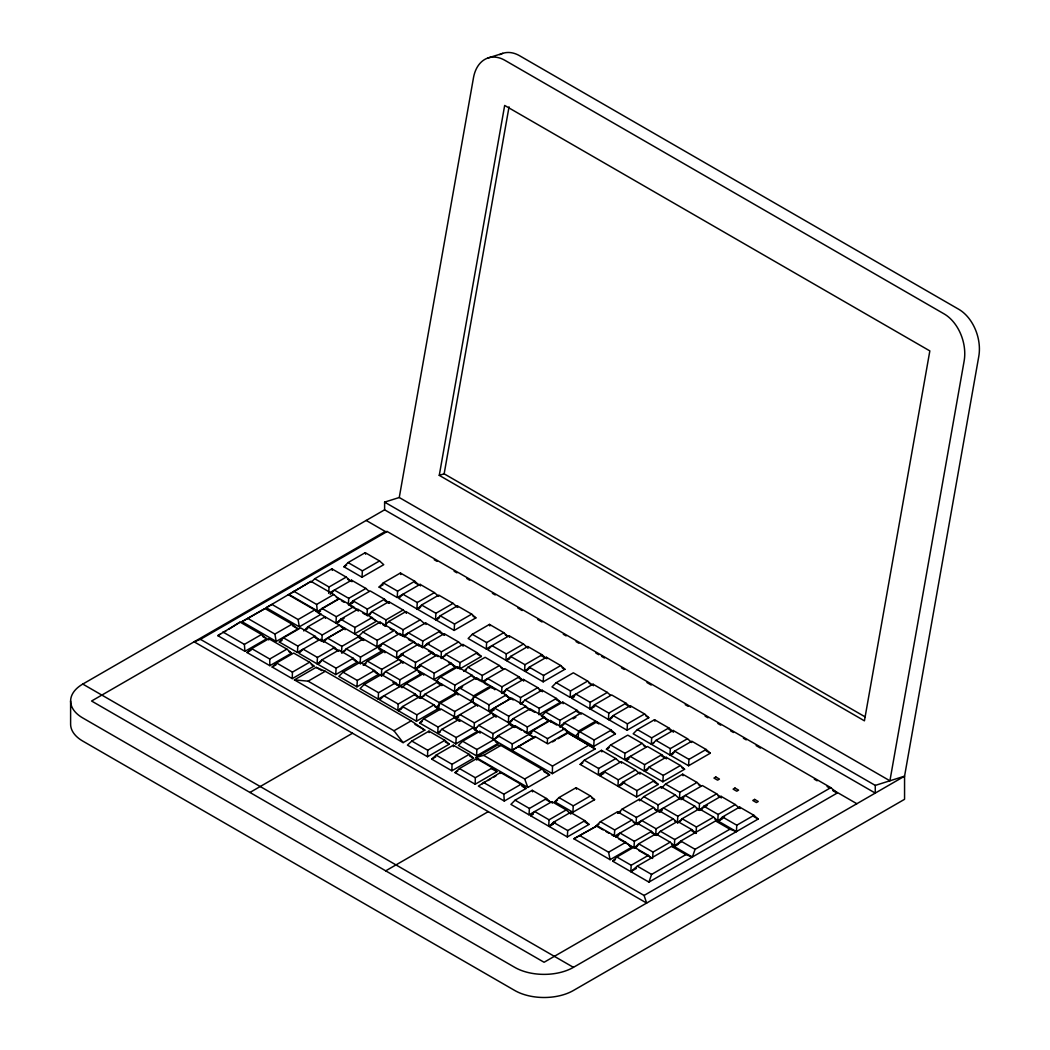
<?xml version="1.0" encoding="UTF-8"?>
<svg xmlns="http://www.w3.org/2000/svg" width="1050" height="1050" viewBox="0 0 1050 1050"><rect width="100%" height="100%" fill="white"/><g stroke="black" fill="none" stroke-linecap="round" stroke-linejoin="round"><path stroke-width="1.5" d="M552.326 773.653L552.51 766.08L588.893 745.08L595.127 748.939L552.326 773.653L493.828 739.883L498.015 735.696L515.169 725.786L529.476 734.055L533.663 737.796L511.941 750.343L512.321 743.951L529.476 734.055M292.267 678.628L292.425 672.131L309.579 662.222L313.976 666.094L292.267 678.628L272.147 667.026L276.544 662.957L293.698 653.061L309.579 662.222M427.534 756.735L427.704 750.225L444.859 740.329L449.256 744.201L427.534 756.735L407.426 745.119L411.81 741.064L428.964 731.154L444.859 740.329M451.867 770.779L452.038 764.282L469.192 754.372L473.576 758.244L451.867 770.779L431.76 759.163L436.144 755.108L453.298 745.198L469.192 754.372M475.164 784.232L475.335 777.722L492.476 767.826L496.873 771.697L475.164 784.232L455.044 772.616L459.441 768.561L476.595 758.651L492.476 767.826M314.947 636.182L300.628 627.913L283.474 637.822L279.287 642.009L297.412 652.457L297.793 646.078L314.947 636.182L319.121 639.923L316.339 638.321M317.454 657.444L303.148 649.176L298.961 653.363L317.087 663.823L317.454 657.444L334.609 647.535L338.796 651.289M321.825 641.379L322.206 635.001L339.36 625.091L343.547 628.845L321.825 641.379L314.856 637.35M328.676 593.381L329.057 587.003L346.211 577.093L350.398 580.847L347.602 579.232M357.669 610.549L353.483 606.795L336.328 616.704L335.961 623.083L344.098 618.384M335.724 674.586L336.092 668.194L353.246 658.298L357.433 662.038L335.724 674.586L317.599 664.125L321.786 659.938L338.94 650.029L353.246 658.298M359.034 637.783L363.208 640.198L359.034 636.444L341.88 646.354L341.499 652.732L345.568 650.383M369.023 591.268L365.886 588.446L348.731 598.356L348.351 604.734L353.771 601.597M372.12 617.558L354.966 627.467L354.585 633.846L376.307 621.298L372.12 617.558L357.814 609.289L340.659 619.198L336.473 623.385L339.189 621.81M362.014 577.224L362.394 570.846L379.549 560.936L383.736 564.69L362.014 577.224L343.901 566.764L348.088 562.577L365.242 552.668L379.549 560.936M356.947 686.831L357.315 680.453L374.469 670.543L378.656 674.297L356.947 686.831L338.822 676.371L343.009 672.184L360.163 662.288L374.469 670.543M360.137 663.495L360.517 657.116L377.672 647.207L381.846 650.961L360.137 663.495L353.167 659.466M384.523 600.548L388.697 602.962L384.51 599.209L367.356 609.118L366.988 615.497L371.057 613.148M395.771 632.546L398.567 634.161L394.38 630.407L377.226 640.316L376.845 646.695L399.735 633.504L414.054 641.76L418.241 645.514M395.692 682.802L381.386 674.533L364.232 684.442L360.045 688.629L378.171 699.09L378.538 692.711L395.692 682.802L399.879 686.556L392.91 682.526M384.077 674.179L381.36 675.754L385.547 671.567L402.701 661.658L403.069 663.206L398.895 659.466L381.741 669.362L381.36 675.754L372.999 670.924M406.284 612.78L403.148 609.971L385.993 619.881L385.626 626.259L382.83 624.645M414.75 581.254L400.444 572.998L383.289 582.894L379.102 587.081L397.215 597.542L397.596 591.163L414.75 581.254L418.937 585.008L414.75 582.592M414.054 641.76L396.9 651.669L396.519 658.048L403.305 654.137M398.212 704.064L383.906 695.796L379.719 699.983L397.832 710.443L398.212 704.064L415.367 694.155L419.554 697.909L416.758 696.294M399.473 686.214L399.853 679.822L417.008 669.926L421.194 673.667L399.473 686.214L396.69 684.6M395.732 632.1L402.701 636.116L403.082 629.738L420.236 619.828L424.423 623.582M417.27 602.516L402.951 594.261L398.777 598.434L416.889 608.895L417.27 602.516L434.424 592.62L438.611 596.361M435.829 655.331L432.692 652.523L415.538 662.432L415.157 668.811L420.591 665.674M416.469 721.206L416.85 714.827L434.004 704.918L438.191 708.671L416.469 721.206L398.357 710.745L402.531 706.558L419.685 696.649L434.004 704.918M414.015 642.653L422.376 647.469L422.756 641.091L439.911 631.194L444.084 634.935L439.911 632.52M420.184 698.158L420.564 691.779L437.719 681.883L441.892 685.624M453.062 603.369L438.742 595.114L421.588 605.01L417.414 609.197L435.527 619.658L435.908 613.279L453.062 603.369L457.236 607.123M451.329 663.285L434.175 673.181L433.794 679.573L455.503 667.026L451.329 663.285L437.01 655.016L419.856 664.926L415.669 669.113L419.751 666.763M441.013 658.232L441.394 651.853L458.535 641.944L462.722 645.697M438.821 708.921L439.202 702.542L456.356 692.633L458.443 694.509M437.692 733.451L438.073 727.072L455.227 717.176L459.414 720.917L459.034 719.368L441.879 729.278L437.692 733.451L440.409 731.889M454.164 630.42L454.545 624.041L471.699 614.132L475.873 617.886L454.164 630.42L436.039 619.959L440.226 615.773L457.38 605.876L471.699 614.132M473.432 677.381L476.214 678.983L472.027 675.242L454.873 685.138L454.506 691.517L462.643 686.818M476.07 705.351L471.883 701.61L454.729 711.506L454.348 717.885L477.238 704.694L477.619 706.243M477.173 652.706L460.018 662.616L459.651 668.994L481.359 656.46L477.173 652.706L462.866 644.451L445.712 654.347L441.525 658.534M455.818 743.912L456.199 737.533L473.353 727.637L477.527 731.378L455.818 743.912L419.58 722.991L423.767 718.817L440.921 708.908L455.227 717.176M473.13 702.279L473.511 695.901L490.665 685.991L494.852 689.745M492.949 715.103L495.731 716.704L491.558 712.963L474.403 722.859L474.023 729.251L476.739 727.676M476.516 755.869L476.897 749.49L494.051 739.594L498.238 743.334L476.516 755.869L458.404 745.408L462.591 741.221L479.745 731.325L494.051 739.594M500.837 667.695L503.619 669.309L499.433 665.556L482.278 675.465L481.911 681.844L504.801 668.653L519.107 676.922L523.294 680.663M503.79 632.664L489.471 624.396L472.316 634.305L468.142 638.492L486.255 648.952L486.636 642.574L503.79 632.664L507.977 636.418L505.181 634.804M506.192 694.969L489.038 704.865L488.67 711.244L510.379 698.709L506.192 694.969L491.886 686.7L474.731 696.609L470.544 700.783M510.195 725.051L514.369 727.466L510.195 723.726L493.041 733.622L492.66 740.001L499.446 736.089M519.107 676.922L501.952 686.818L501.572 693.197L505.654 690.847M506.31 653.927L491.991 645.658L487.804 649.845L505.929 660.306L506.31 653.927L523.464 644.018L527.638 647.771M530.053 710.062L525.866 706.322L508.712 716.218L508.331 722.61L512.413 720.261M539.136 689.811L541.931 691.425L537.744 687.671L520.59 697.581L520.209 703.959L522.926 702.397M542.102 654.78L527.783 646.511L510.628 656.421L506.441 660.607L524.567 671.068L524.947 664.689L542.102 654.78L545.239 657.589M526.969 733.359L527.349 726.981L544.504 717.084L548.691 720.825L526.969 733.359L524.186 731.758M546.551 798.551L532.245 790.296L515.091 800.192L510.904 804.379L529.016 814.839L529.397 808.461L546.551 798.551L550.738 802.305L545.16 799.089M556.382 698.434L539.227 708.343L538.847 714.722L560.556 702.188L556.382 698.434L542.062 690.178L524.908 700.074L520.734 704.261M543.204 681.831L543.572 675.439L560.726 665.543L564.913 669.283L543.204 681.831L525.079 671.37L529.266 667.183L546.42 657.274L560.726 665.543M547.26 743.426L547.536 738.636L564.69 728.739L568.877 732.48L558.023 738.754M549.071 819.814L534.752 811.558L530.578 815.732L548.691 826.192L549.071 819.814L566.226 809.918L570.413 813.658M581.267 714.144L577.08 710.391L559.926 720.3L559.558 726.679L564.979 723.542M587.646 681.082L573.339 672.814L556.185 682.723L551.998 686.91L570.124 697.371L570.491 690.979L587.646 681.082L591.832 684.823L589.05 683.222M567.328 836.955L567.709 830.576L584.863 820.667L589.037 824.421L567.328 836.955L549.216 826.494L553.389 822.308L570.544 812.411L584.863 820.667M572.893 812.228L573.261 805.849L590.415 795.939L594.602 799.693L572.893 812.228L554.768 801.767L558.954 797.58L576.109 787.684L590.415 795.939M578.196 737.428L578.563 731.049L595.717 721.153L598.854 723.962M590.166 702.345L575.859 694.076L571.673 698.263L589.785 708.724L590.166 702.345L607.32 692.436L610.457 695.244M593.722 746.406L594.103 740.014L611.258 730.117L615.431 733.858L593.722 746.406L562.852 728.582M615.799 758.572L601.492 750.317L584.338 760.213L580.151 764.4L598.264 774.861L598.644 768.482L615.799 758.572L619.986 762.326M625.957 703.198L611.638 694.929L594.484 704.839L590.31 709.026L608.423 719.486L608.803 713.108L625.957 703.198L630.144 706.939L625.957 704.537M611.533 834.724L614.329 836.338L614.696 829.959L631.851 820.05L636.038 823.804L636.418 817.425L653.572 807.516L657.746 811.269L658.127 804.891L675.281 794.981L679.468 798.735L679.849 792.343L697.003 782.447L701.177 786.188L698.394 784.586M618.319 779.835L603.999 771.566L599.826 775.753L617.938 786.214L618.319 779.835L635.473 769.926L639.66 773.679M642.101 743.4L627.782 735.131L610.628 745.028L606.441 749.214L624.566 759.675L624.947 753.296L642.101 743.4L646.275 747.141L643.492 745.526M627.06 730.236L627.441 723.857L644.595 713.961L648.769 717.701L627.06 730.236L608.947 719.775L613.121 715.601L630.276 705.692L644.595 713.961M636.418 868.416L630.814 871.644L631.194 865.266L648.349 855.369L651.486 858.178M636.576 796.976L636.956 790.597L654.111 780.688L658.298 784.442L636.576 796.976L618.463 786.516L622.637 782.329L639.791 772.433L654.111 780.688M618.66 838.845L633.99 847.691L634.371 841.312L651.525 831.416L655.712 835.157L658.429 833.595M644.608 764.649L630.302 756.394L626.115 760.581L644.241 771.041L644.608 764.649L661.762 754.753L665.949 758.494L661.762 756.079M668.837 727.952L654.531 719.696L637.376 729.592L633.189 733.779L651.302 744.24L651.683 737.861L668.837 727.952L673.024 731.706L668.837 729.291M652.719 856.866L653.008 852.075L670.163 842.166L674.349 845.919L681.135 841.995M681.489 820.273L677.421 822.622L673.247 818.869L656.092 828.778L655.712 835.157L651.525 832.742M662.865 781.791L663.246 775.412L680.4 765.516L684.587 769.256L662.865 781.791L644.753 771.33L648.939 767.156L666.094 757.247L680.4 765.516M687.474 738.714L673.155 730.446L656.001 740.355L651.827 744.542L669.939 755.003L670.32 748.624L687.474 738.714L691.661 742.468M724.566 816.926L717.78 820.851L713.593 817.097L696.439 827.006L696.058 833.385L691.871 829.631L674.717 839.541L674.349 845.919L671.554 844.305M707.28 805.389L699.142 810.088L694.956 806.334L677.801 816.244L677.421 822.622L674.638 821.008M688.577 765.752L688.957 759.373L706.112 749.477L710.286 753.217L688.577 765.752L670.464 755.291L674.638 751.117L691.793 741.208L706.112 749.477M718.069 795.939L720.851 797.554L716.664 793.8L699.51 803.709L699.142 810.088L696.347 808.474M739.489 808.303L735.302 804.562L718.147 814.459L717.78 820.851L714.984 819.236M630.814 871.644L637.271 866.145L671.58 846.339L674.244 846.576L680.767 841.037L715.575 820.942L729.881 829.211L736.404 831.6L736.785 825.221L753.939 815.325L758.126 819.066L648.926 882.105L612.701 861.184L616.875 857.01L634.029 847.101L648.349 855.369M268.734 639.975L268.853 638.715L286.886 649.123L291.559 653.153L269.85 665.687L247.012 652.509L251.698 648.611L268.853 638.715M399.262 497.516L473.484 77.752A36.396 25.148 72.5 0 1 504.932 60.336L944.108 313.897A36.396 25.148 72.5 0 1 964.136 361.029L889.914 780.793L399.262 497.516L384.615 502.123L384.615 509.814L875.267 793.091L875.267 785.4L384.615 502.123M439.267 475.361L504.669 105.446L929.841 350.91L864.426 720.825L439.267 475.361L444.15 473.826L865.056 716.835M444.15 473.826L509.04 106.851M648.926 882.105L651.591 874.414L685.899 854.608L692.357 857.036L695.087 849.306L729.881 829.211M500.062 773.535L500.496 772.459L520.997 784.284L525.997 788.511L504.289 801.045L478.341 786.069L500.496 772.459M240.082 622.099L217.796 635.644L244.952 651.315L266.661 638.781L261.529 634.489L240.082 622.099L228.651 629.37M310.984 581.372L288.527 594.812L317.363 611.454L339.071 598.92L333.769 594.523L310.984 581.372L266.188 607.701L299.316 626.824L321.024 614.289L315.262 609.63L289.104 594.523L287.897 595.166M311.601 581.871L314.738 578.734L331.892 568.837L346.211 577.093M330.225 594.274L334.412 590.087L348.731 598.356M353.483 606.795L339.176 598.539L322.022 608.436L317.835 612.622L320.552 611.061M303.713 630.919L307.899 626.732L325.054 616.836L325.421 618.384M384.51 599.209L370.204 590.953L353.049 600.849L348.863 605.036L352.931 602.687M323.387 642.272L327.561 638.085L344.715 628.189L345.096 629.738M403.148 609.971L388.841 601.702L371.687 611.612L367.5 615.799L370.217 614.224M342.024 653.034L346.198 648.847L363.352 638.951L363.733 640.5M358.733 636.234L362.919 632.048L380.074 622.138L394.38 630.407M384.589 625.656L388.762 621.469L405.917 611.572L420.236 619.828M521.404 730.144L378.407 647.587L382.581 643.401L396.9 651.669M384.956 652.746L384.576 651.197L367.421 661.106L363.248 665.293L365.951 663.718M404.25 637.009L408.437 632.835L422.756 641.091M432.692 652.523L418.373 644.267L401.218 654.163L397.044 658.35L401.113 656.001M422.887 647.771L427.074 643.584L444.229 633.688L458.535 641.944M402.071 687.697L406.245 683.524L423.399 673.614L423.78 675.163M436.38 681.056L440.567 676.883L457.721 666.973L472.027 675.242M420.696 698.46L424.883 694.273L442.037 684.377M499.433 665.556L485.126 657.3L467.972 667.196L463.785 671.383L466.502 669.821M436.236 707.424L440.409 703.237L457.564 693.341L457.944 694.89M490.665 685.991L476.359 677.736L459.204 687.632L455.017 691.819L457.734 690.257M483.459 682.736L487.646 678.562L501.952 686.818M460.084 721.192L455.897 718.791L460.084 714.604L474.403 722.859M537.744 687.671L523.425 679.416L506.271 689.312L502.097 693.499L504.814 691.937M525.866 706.322L511.56 698.053L494.406 707.962L490.219 712.149L494.288 709.8M496.256 717.006L495.876 715.457L478.721 725.366L474.534 729.54L480.113 732.769M544.504 717.084L530.184 708.816L513.03 718.725L508.856 722.899L511.573 721.337M577.08 710.391L562.774 702.122L545.619 712.031L541.433 716.218L556.762 725.064M534.621 737.783L529.043 734.554L533.229 730.38L550.384 720.471L564.69 728.739M595.717 721.153L581.411 712.884L564.257 722.794L560.07 726.967L562.787 725.406M575.597 735.945L579.784 731.758L596.938 721.849L611.258 730.117M603.173 829.907L596.203 825.878L600.39 821.691L617.544 811.794L631.851 820.05M617.544 811.794L617.925 813.343L622.099 809.156L639.253 799.26L653.572 807.516M675.281 794.981L660.975 786.712L643.821 796.622L639.634 800.809L639.253 799.26M697.003 782.447L682.684 774.178L665.529 784.087L661.342 788.274L660.975 786.712M637.586 824.696L641.773 820.509L656.092 828.778M673.247 818.869L658.928 810.613L659.308 812.162L663.482 807.975L677.801 816.244M670.163 842.166L655.843 833.91L638.689 843.806L634.515 847.993L637.232 846.431M691.871 829.631L677.565 821.376L660.411 831.272L656.224 835.459L655.843 833.91M713.593 817.097L699.274 808.828L682.119 818.737L677.946 822.924L677.565 821.376M699.274 808.828L699.654 810.39L703.841 806.203L720.996 796.294L735.302 804.562M753.939 815.325L739.633 807.056L722.479 816.966L718.292 821.139L715.575 820.942M531.799 738.872L535.054 736.522L547.824 743.886L567.328 732.624L588.893 745.08M511.941 750.343L535.054 736.522M499.708 54.679A36.396 25.148 72.5 0 1 519.579 55.729L958.755 309.291A36.396 25.148 72.5 0 1 978.784 356.423L904.562 776.173L573.431 967.352A41.501 23.966 0 0 1 514.736 967.352L82.779 717.964A41.501 23.966 0 0 1 82.779 684.075L384.615 509.814M200.445 639.332L644.07 895.453L646.643 903.066L194.132 641.812L200.445 639.332L387.188 531.51L830.812 787.644L837.126 793.091L544.084 962.272L91.573 701.019L384.615 531.838L387.188 531.51M217.796 635.644L220.513 634.069M223.23 632.507L225.934 630.945M241.986 621.666L265.02 608.554L292.044 624.159L297.911 628.884L276.202 641.419L241.986 621.666L265.02 608.554M343.901 566.764L346.618 565.189M330.028 592.594L351.566 580.191L365.886 588.446M222.928 632.008L244.374 644.385L261.529 634.489M293.829 591.268L316.614 604.433L333.769 594.523M266.188 607.701L271.95 604.433L298.108 619.539L315.262 609.63M247.866 618.463L274.89 634.069L292.044 624.159M247.012 652.509L251.094 650.16M279.287 642.009L282.004 640.434M379.102 587.081L383.171 584.732M305.064 630.131L307.781 628.569M251.698 648.611L269.732 659.019L286.886 649.123M272.147 667.026L276.216 664.676M297.412 652.457L320.303 639.266L334.609 647.535M397.215 597.542L420.105 584.351L434.424 592.62M317.087 663.823L321.156 661.474M317.599 664.125L320.316 662.55M416.889 608.895L420.958 606.546M294.407 679.875L316.129 667.341L325.264 671.278L411.141 720.864L424.83 730.104L403.121 742.639L294.407 679.875L308.109 681.174L393.986 730.761L403.121 742.639M417.414 609.197L420.118 607.635M308.109 681.174L325.264 671.278M378.407 647.587L381.124 646.026M402.701 636.116L425.591 622.926L439.911 631.194M435.527 619.658L439.596 617.308M436.039 619.959L438.756 618.398M422.376 647.469L429.161 643.558M442.365 657.444L445.082 655.883M378.171 699.09L401.061 685.899L415.367 694.155M486.255 648.952L509.145 635.762L523.464 644.018M249.939 792.461L352.511 733.241M397.832 710.443L403.266 707.306M398.357 710.745L401.074 709.17M421.536 697.384L424.252 695.809M505.929 660.306L511.363 657.169M506.441 660.607L509.158 659.033M393.986 730.761L411.141 720.864M419.58 722.991L422.297 721.429M524.567 671.068L529.988 667.931M525.079 671.37L527.796 669.795M455.897 718.791L458.614 717.216M431.76 759.163L435.829 756.814M570.124 697.371L593.014 684.18L607.32 692.436M571.673 698.263L574.389 696.701M475.978 757.483L497.687 744.936L500.863 745.434L541.852 769.099L549.583 774.9L527.861 787.434L475.978 757.483L483.709 755.344L500.863 745.434M455.044 772.616L457.761 771.054M529.043 734.554L531.759 732.992M589.785 708.724L595.219 705.587M573.129 718.843L575.833 717.268M590.31 709.026L594.379 706.676M552.589 741.891L555.306 740.316M482.409 783.72L485.126 782.145M487.843 780.583L490.56 779.008M493.277 777.446L495.981 775.884M608.423 719.486L612.491 717.137M608.947 719.775L611.651 718.213M483.709 755.344L524.698 779.008L541.852 769.099M483.341 782.355L503.842 794.194L520.997 784.284M385.704 870.844L488.276 811.624M580.151 764.4L582.868 762.838M606.441 749.214L609.158 747.653M529.016 814.839L551.906 801.649L566.226 809.918M598.264 774.861L621.154 761.67L635.473 769.926M624.566 759.675L647.456 746.484L661.762 754.753M651.302 744.24L654.019 742.678M530.578 815.732L533.295 814.17M554.768 801.767L557.484 800.205M599.826 775.753L603.894 773.404M626.115 760.581L628.832 759.006M669.939 755.003L674.008 752.653M670.464 755.291L673.168 753.729M548.691 826.192L555.476 822.281M617.938 786.214L624.724 782.303M644.241 771.041L648.309 768.679M549.216 826.494L553.284 824.145M618.463 786.516L622.532 784.166M644.753 771.33L647.469 769.768M573.878 838.779L597.109 825.786L625.734 842.31L631.824 847.153L610.102 859.688L573.878 838.779L597.109 825.786M596.203 825.878L598.92 824.316M617.925 813.343L620.629 811.781M614.329 836.338L702.358 785.544L716.664 793.8M618.594 835.669L615.878 837.231L620.064 833.057L634.371 841.312M659.308 812.162L662.025 810.6M683.734 798.053L681.017 799.628L685.204 795.441L699.51 803.709M579.954 835.682L608.58 852.219L625.734 842.31M633.99 847.691L638.072 845.342M699.654 810.39L702.371 808.815M612.701 861.184L615.405 859.622M678.366 844.187L674.244 846.576L692.357 857.036M722.361 818.79L718.292 821.139L736.404 831.6M644.07 895.453L830.812 787.644M488.079 57.96L502.727 53.353M875.267 785.4L904.562 776.173L904.562 799.299L573.431 990.478A41.501 23.966 0 0 1 514.736 990.478L82.779 741.09A41.501 23.966 0 0 1 70.612 724.146L70.612 701.019M366.188 520.446L386.046 531.917M434.254 559.755L437.102 561.383M454.112 571.213L456.947 572.854M466.869 578.576L469.717 580.217M492.398 593.316L495.233 594.956M517.926 608.055L522.178 610.509M537.784 619.513L542.036 621.967M563.299 634.253L566.134 635.893M576.069 641.616L578.904 643.256M595.914 653.087L598.749 654.714M601.597 656.355L604.433 657.996M621.442 667.826L624.278 669.454M646.971 682.553L651.223 685.007M685.256 704.668L688.091 706.296M705.114 716.126L707.949 717.767M717.872 723.489L720.707 725.13M730.629 730.866L733.478 732.493M743.4 738.229L746.235 739.869M756.158 745.592L760.41 748.059M814.301 779.166L817.136 780.806M827.059 786.529L829.907 788.169M832.742 789.81L856.839 803.722M832.86 790.637L837.126 793.091M473.091 616.271L475.873 617.886M540.697 655.305L544.884 657.72M562.131 667.682L564.913 669.283M645.986 716.1L648.769 717.701M706.112 750.803L710.286 753.217M348.088 562.577L362.394 570.846M383.289 582.894L397.596 591.163M421.588 605.01L435.908 613.279M440.226 615.773L454.545 624.041M472.316 634.305L486.636 642.574M510.628 656.421L524.947 664.689M529.266 667.183L543.572 675.439M556.185 682.723L570.491 690.979M594.484 704.839L608.803 713.108M613.121 715.601L627.441 723.857M637.376 729.592L651.683 737.861M656.001 740.355L670.32 748.624M674.638 751.117L688.957 759.373M681.804 767.655L684.587 769.256M477.173 654.045L481.359 656.46M519.107 678.247L521.903 679.862M556.382 699.772L560.556 702.188M575.689 710.916L579.876 713.331M611.258 731.443L615.431 733.858M753.939 816.651L758.126 819.066M610.628 745.028L624.947 753.296M648.939 767.156L663.246 775.412M314.738 578.734L329.057 587.003M353.049 600.849L367.356 609.118M371.687 611.612L385.993 619.881M388.762 621.469L403.082 629.738M427.074 643.584L441.394 651.853M445.712 654.347L460.018 662.616M467.972 667.196L482.278 675.465M506.271 689.312L520.59 697.581M524.908 700.074L539.227 708.343M545.619 712.031L559.926 720.3M564.257 722.794L578.563 731.049M579.784 731.758L594.103 740.014M665.529 784.087L679.849 792.343M703.841 806.203L718.147 814.459M722.479 816.966L736.785 825.221M336.328 597.332L339.071 598.92M341.381 600.718L344.164 602.319M350.254 605.837L358.627 610.667M362.801 613.082L365.597 614.696M370.296 617.4L380.048 623.031M390.154 628.871L392.949 630.486M408.437 639.424L411.219 641.038M428.466 650.987L438.217 656.631M448.494 662.55L458.246 668.194M472.146 676.213L480.506 681.043M484.851 683.55L487.633 685.151M490.429 686.766L493.211 688.38M504.879 695.113L513.24 699.943M524.908 706.676L534.66 712.307M432.692 653.861L435.474 655.462M452.721 665.424L455.503 667.026M507.596 697.108L510.379 698.709M545.895 719.224L548.691 720.825M566.081 730.879L568.877 732.48M654.111 782.027L658.298 784.442M680.636 798.079L694.956 806.334M595.127 748.939L567.328 732.624M322.022 608.436L336.328 616.704M340.659 619.198L354.966 627.467M362.919 632.048L377.226 640.316M401.218 654.163L415.538 662.432M419.856 664.926L434.175 673.181M440.567 676.883L454.873 685.138M459.204 687.632L473.511 695.901M474.731 696.609L489.038 704.865M494.406 707.962L508.712 716.218M513.03 718.725L527.349 726.981M533.229 730.38L547.536 738.636M584.338 760.213L598.644 768.482M622.637 782.329L636.956 790.597M643.821 796.622L658.127 804.891M682.119 818.737L696.439 827.006M315.499 611.1L321.024 614.289M319.226 613.423L377.672 647.207M379.063 649.346L381.846 650.961M418.399 672.066L421.194 673.667M437.719 683.209L440.501 684.823M654.964 809.655L657.746 811.269M691.884 830.97L696.058 833.385M518.188 746.261L552.51 766.08M680.767 841.037L695.087 849.306M498.015 735.696L512.321 743.951M307.899 626.732L322.206 635.001M327.561 638.085L341.88 646.354M346.198 648.847L360.517 657.116M367.421 661.106L381.741 669.362M385.547 671.567L399.853 679.822M406.245 683.524L420.564 691.779M424.883 694.273L439.202 702.542M440.409 703.237L454.729 711.506M478.721 725.366L493.041 733.622M622.099 809.156L636.418 817.425M660.411 831.272L674.717 839.541M459.034 719.368L473.353 727.637M637.219 823.147L651.525 831.416M333.139 647.903L337.326 650.317M414.606 694.942L418.792 697.358M434.634 706.506L440.409 709.839M354.651 660.437L357.433 662.038M375.874 672.683L378.656 674.297M456.619 719.316L459.414 720.917M474.744 729.776L477.527 731.378M495.442 741.72L498.238 743.334M591.819 798.079L594.602 799.693M633.255 822.189L636.038 823.804M292.438 625.721L297.911 628.884M543.966 771.658L549.583 774.9M671.58 846.339L685.899 854.608M283.474 637.822L297.793 646.078M321.786 659.938L336.092 668.194M343.009 672.184L357.315 680.453M364.232 684.442L378.538 692.711M402.531 706.558L416.85 714.827M423.767 718.817L438.073 727.072M441.879 729.278L456.199 737.533M462.591 741.221L476.897 749.49M558.954 797.58L573.261 805.849M600.39 821.691L614.696 829.959M638.689 843.806L653.008 852.075M605.968 831.508L608.751 833.122M638.689 850.408L652.628 858.454M629.029 845.552L631.824 847.153M584.863 822.006L589.037 824.421M262.592 636.431L266.661 638.781M288.881 651.604L291.559 653.153M311.299 664.545L313.976 666.094M316.129 667.341L321.772 670.596M414.947 724.395L424.83 730.104M445.226 741.878L449.256 744.201M469.56 755.921L473.576 758.244M491.505 768.6L496.873 771.697M521.903 786.148L525.997 788.511M637.271 866.145L651.591 874.414M616.875 857.01L631.194 865.266M515.091 800.192L529.397 808.461M553.389 822.308L567.709 830.576M276.544 662.957L292.425 672.131M411.81 741.064L427.704 750.225M436.144 755.108L452.038 764.282M459.441 768.561L475.335 777.722M82.779 684.075L573.431 967.352M524.698 779.008L527.861 787.434M739.633 807.056L740.001 808.605M720.996 796.294L721.376 797.842M673.155 730.446L673.536 732.008M682.684 774.178L683.064 775.727M666.094 757.247L666.461 758.796M654.531 719.696L654.898 721.245M630.276 705.692L630.656 707.241M639.791 772.433L640.172 773.981M621.154 761.67L621.534 763.219M593.014 684.18L593.381 685.729M596.938 721.849L597.319 723.397M601.492 750.317L601.86 751.866M562.774 702.122L563.154 703.684M546.42 657.274L546.801 658.822M576.109 787.684L576.489 789.233M550.384 720.471L550.751 722.019M542.062 690.178L542.443 691.727M570.544 812.411L570.924 813.96M527.783 646.511L528.163 648.073M523.425 679.416L523.806 680.964M551.906 801.649L552.287 803.197M509.145 635.762L509.526 637.311M532.245 790.296L532.613 791.844M515.169 725.786L515.537 727.335M489.471 624.396L489.851 625.957M491.886 686.7L492.266 688.249M476.359 677.736L476.726 679.284M457.38 605.876L457.761 607.425M462.866 644.451L463.247 645.999M479.745 731.325L480.113 732.874M457.721 666.973L458.102 668.522M444.229 633.688L444.609 635.237M420.105 584.351L420.486 585.9M425.591 622.926L425.972 624.474M418.373 644.267L418.753 645.816M400.444 572.998L400.811 574.547M405.917 611.572L406.298 613.121M419.685 696.649L420.066 698.211M399.735 633.504L400.116 635.053M388.841 601.702L389.222 603.264M401.061 685.899L401.428 687.448M365.242 552.668L365.61 554.229M380.074 622.138L380.441 623.7M381.386 674.533L381.767 676.095M351.566 580.191L351.947 581.739M357.814 609.289L358.181 610.837M360.163 662.288L360.544 663.836M331.892 568.837L332.272 570.386M608.58 852.219L610.102 859.688M274.89 634.069L276.202 641.419M298.108 619.539L299.316 626.824M476.595 758.651L476.766 760.082M453.298 745.198L453.469 746.629M428.964 731.154L429.135 732.585M316.614 604.433L317.363 611.454M244.374 644.385L244.952 651.315M503.842 794.194L504.289 801.045M269.732 659.019L269.85 665.687M715.811 776.987L713.947 778.063L717.583 780.15L719.434 779.074L715.811 776.987M734.974 788.038L733.11 789.114L736.733 791.201L738.596 790.138L734.974 788.038M754.635 799.404L752.784 800.467L756.407 802.567L758.258 801.491L754.635 799.404"/></g></svg>
